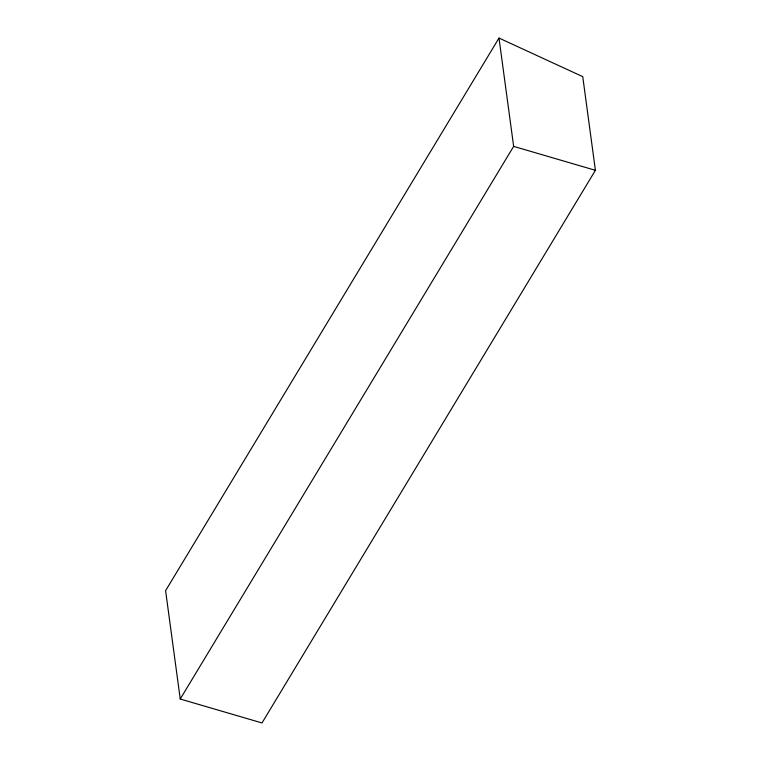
<?xml version="1.0" encoding="UTF-8"?>
<svg xmlns="http://www.w3.org/2000/svg" width="761" height="761" viewBox="0 0 761 761"><rect width="100%" height="100%" fill="white"/><g stroke="black" fill="none" stroke-linecap="round" stroke-linejoin="round"><path stroke-width="1.14" d="M498.997 38.05L165.594 590.688L180.243 699.026L262.003 722.95L595.406 170.312L582.745 76.652L498.997 38.05L513.646 146.388L180.243 699.026M513.646 146.388L595.406 170.312"/></g></svg>
